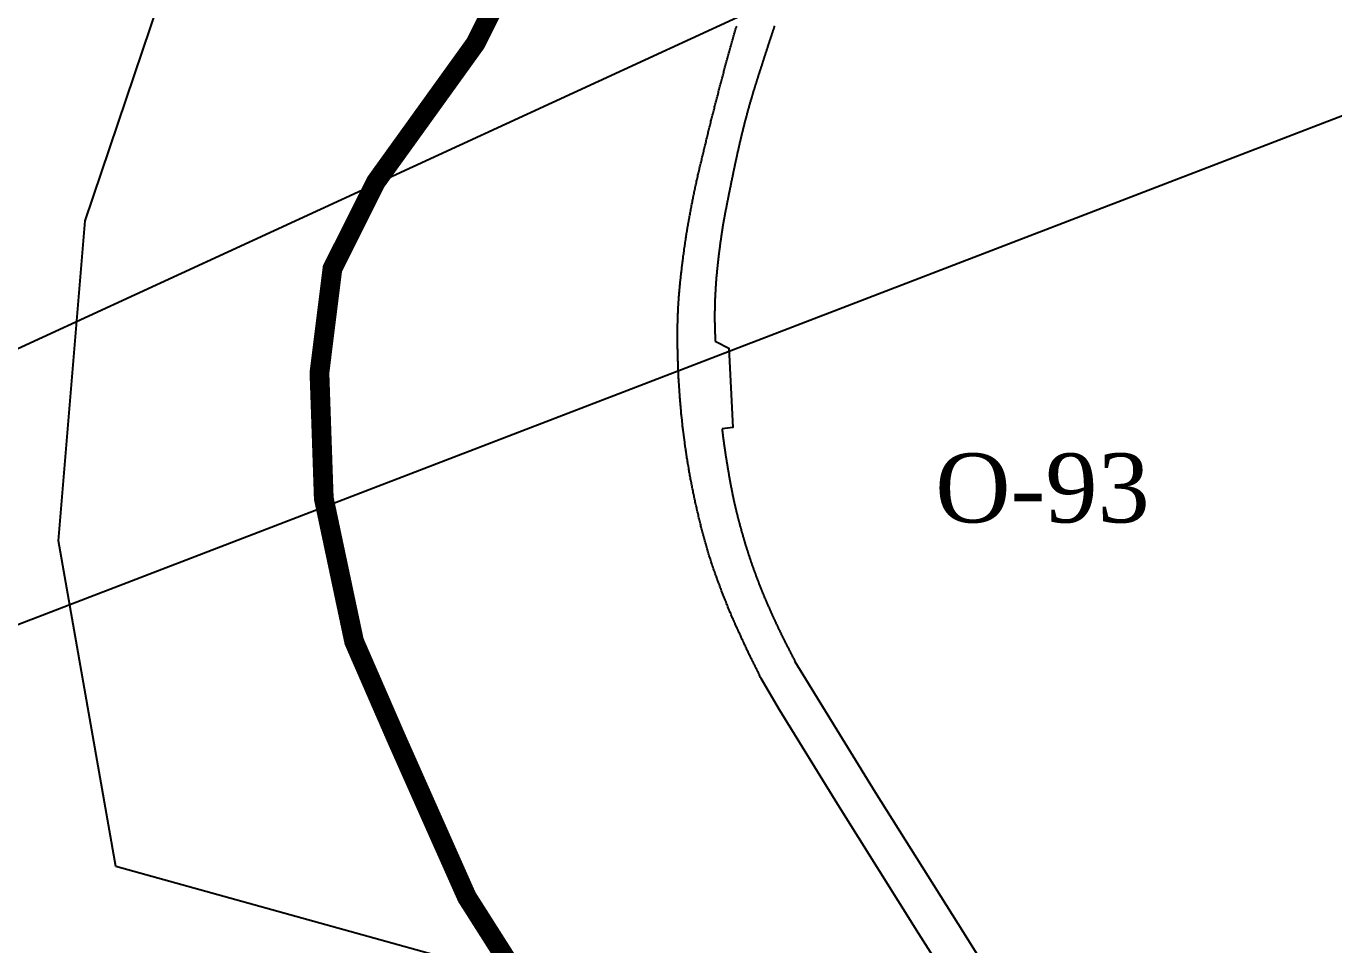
# Model space of a CAD drawing. Header units: millimetres. Extents: x 1745962 to 1749233, y 4525379 to 4529927.
# Drawn here: x 1746578.4 to 1746843.2, y 4526335.1 to 4526521.2 of the extents above; entities that cross this region are included whole.
import ezdxf
from ezdxf.enums import TextEntityAlignment as Align

# ---------------------------------------------------------------- set-up
doc = ezdxf.new("R2010")
doc.units = ezdxf.units.MM
doc.header["$LTSCALE"] = 10
doc.header["$MEASUREMENT"] = 0
for name, color, linetype in [('AROLL_LOTS', 8, 'Continuous'), ('ZONING_STANDARDS', 140, 'Continuous'), ('ZONING_ZONES', 140, 'Continuous')]:
    doc.layers.add(name, color=color, linetype=linetype)
doc.styles.add('DUTCH', font='dutcheb.ttf')

msp = doc.modelspace()

# ---------------------------------------------------------------- linework, layer by layer
at = {"layer": 'AROLL_LOTS'}
for points in [[(1746590.34, 4526481.76), (1746610.26, 4526540.77)], [(1746711.94, 4526477.71), (1746711.97, 4526477.96), (1746712.01, 4526478.21), (1746712.05, 4526478.45), (1746712.09, 4526478.7), (1746712.13, 4526478.95), (1746712.17, 4526479.2), (1746712.21, 4526479.44), (1746712.25, 4526479.69), (1746712.29, 4526479.93), (1746712.33, 4526480.18), (1746712.37, 4526480.42), (1746712.42, 4526480.67), (1746712.46, 4526480.92), (1746712.5, 4526481.17), (1746712.55, 4526481.42), (1746712.59, 4526481.65), (1746712.63, 4526481.9), (1746712.68, 4526482.15), (1746712.72, 4526482.4), (1746712.77, 4526482.64), (1746712.81, 4526482.88), (1746712.86, 4526483.13), (1746712.9, 4526483.38), (1746712.95, 4526483.63), (1746712.99, 4526483.87), (1746713.04, 4526484.12), (1746713.09, 4526484.36), (1746713.14, 4526484.6), (1746713.18, 4526484.85), (1746713.23, 4526485.1), (1746713.28, 4526485.34), (1746713.33, 4526485.59), (1746713.37, 4526485.84), (1746713.42, 4526486.08), (1746713.47, 4526486.32), (1746713.52, 4526486.57), (1746713.57, 4526486.81), (1746713.62, 4526487.06), (1746713.67, 4526487.31), (1746713.72, 4526487.55), (1746713.77, 4526487.8), (1746713.82, 4526488.04), (1746713.87, 4526488.28), (1746713.92, 4526488.53), (1746713.97, 4526488.77), (1746714.03, 4526489.02), (1746714.08, 4526489.26), (1746714.14, 4526489.51), (1746714.18, 4526489.76), (1746714.24, 4526490), (1746714.29, 4526490.25), (1746714.34, 4526490.48), (1746714.4, 4526490.73), (1746714.45, 4526490.97), (1746714.52, 4526491.21), (1746714.57, 4526491.46), (1746714.63, 4526491.7), (1746714.68, 4526491.95), (1746714.74, 4526492.19), (1746714.8, 4526492.43), (1746714.86, 4526492.68), (1746714.91, 4526492.92), (1746714.98, 4526493.16), (1746715.03, 4526493.41), (1746715.09, 4526493.65), (1746715.15, 4526493.89), (1746715.21, 4526494.13), (1746715.26, 4526494.37), (1746715.32, 4526494.62), (1746715.38, 4526494.86), (1746715.44, 4526495.1), (1746715.5, 4526495.35), (1746715.55, 4526495.59), (1746715.62, 4526495.83), (1746715.67, 4526496.08), (1746715.74, 4526496.32), (1746715.79, 4526496.56), (1746715.85, 4526496.81), (1746715.91, 4526497.05), (1746715.97, 4526497.3), (1746716.03, 4526497.54), (1746716.09, 4526497.78), (1746716.14, 4526498.03), (1746716.21, 4526498.27), (1746716.26, 4526498.51), (1746716.33, 4526498.75), (1746716.38, 4526498.99), (1746716.44, 4526499.23), (1746716.5, 4526499.48), (1746716.56, 4526499.72), (1746716.62, 4526499.96), (1746716.68, 4526500.2), (1746716.74, 4526500.45), (1746716.8, 4526500.69), (1746716.86, 4526500.94), (1746716.92, 4526501.18), (1746716.98, 4526501.42), (1746717.04, 4526501.66), (1746717.1, 4526501.91), (1746717.16, 4526502.15), (1746717.23, 4526502.39), (1746717.28, 4526502.64), (1746717.35, 4526502.88), (1746717.41, 4526503.12), (1746717.47, 4526503.36), (1746717.53, 4526503.61), (1746717.59, 4526503.85), (1746717.65, 4526504.09), (1746717.71, 4526504.33), (1746717.78, 4526504.58), (1746717.84, 4526504.82), (1746717.9, 4526505.06), (1746717.96, 4526505.29), (1746718.02, 4526505.54), (1746718.09, 4526505.78), (1746718.14, 4526506.02), (1746718.21, 4526506.26), (1746718.27, 4526506.51), (1746718.34, 4526506.75), (1746718.4, 4526506.99), (1746718.46, 4526507.23), (1746718.52, 4526507.48), (1746718.59, 4526507.72), (1746718.65, 4526507.96), (1746718.72, 4526508.2), (1746718.78, 4526508.44), (1746718.85, 4526508.68), (1746718.9, 4526508.93), (1746718.96, 4526509.17), (1746719.03, 4526509.41), (1746719.09, 4526509.65), (1746719.16, 4526509.9), (1746719.22, 4526510.14), (1746719.29, 4526510.38), (1746719.35, 4526510.62), (1746719.42, 4526510.86), (1746719.48, 4526511.1), (1746719.54, 4526511.35), (1746719.6, 4526511.59), (1746719.67, 4526511.83), (1746719.73, 4526512.07), (1746719.79, 4526512.32), (1746719.86, 4526512.56), (1746719.92, 4526512.8), (1746719.99, 4526513.04), (1746720.05, 4526513.28), (1746720.11, 4526513.53), (1746720.17, 4526513.77), (1746720.24, 4526514.01), (1746720.3, 4526514.25), (1746720.37, 4526514.49), (1746720.43, 4526514.73), (1746720.49, 4526514.97), (1746720.57, 4526515.21), (1746720.63, 4526515.45), (1746720.7, 4526515.69), (1746720.76, 4526515.93), (1746720.83, 4526516.17), (1746720.89, 4526516.42), (1746720.96, 4526516.65), (1746721.03, 4526516.9), (1746721.09, 4526517.14), (1746721.17, 4526517.38), (1746721.23, 4526517.62), (1746721.3, 4526517.86), (1746721.37, 4526518.1), (1746721.44, 4526518.34), (1746721.51, 4526518.58), (1746721.58, 4526518.82), (1746721.65, 4526519.06), (1746721.72, 4526519.3), (1746721.8, 4526519.54), (1746721.87, 4526519.78), (1746721.94, 4526520.02), (1746722.01, 4526520.26), (1746722.08, 4526520.5), (1746722.16, 4526520.73), (1746722.23, 4526520.97), (1746722.31, 4526521.21)], [(1746729.96, 4526521.25), (1746729.92, 4526521.13), (1746729.89, 4526521.01), (1746729.85, 4526520.89), (1746729.8, 4526520.78), (1746729.77, 4526520.65), (1746729.73, 4526520.54), (1746729.69, 4526520.42), (1746729.65, 4526520.3), (1746729.61, 4526520.18), (1746729.57, 4526520.07), (1746729.53, 4526519.94), (1746729.49, 4526519.83), (1746729.45, 4526519.72), (1746729.41, 4526519.59), (1746729.38, 4526519.48), (1746729.33, 4526519.36), (1746729.3, 4526519.24), (1746729.26, 4526519.12), (1746729.22, 4526519), (1746729.17, 4526518.88), (1746729.14, 4526518.77), (1746729.1, 4526518.64), (1746729.06, 4526518.53), (1746729.02, 4526518.4), (1746728.98, 4526518.29), (1746728.94, 4526518.17), (1746728.91, 4526518.05), (1746728.87, 4526517.93), (1746728.83, 4526517.81), (1746728.78, 4526517.69), (1746728.75, 4526517.58), (1746728.71, 4526517.45), (1746728.67, 4526517.34), (1746728.64, 4526517.22), (1746728.6, 4526517.1), (1746728.55, 4526516.98), (1746728.52, 4526516.86), (1746728.48, 4526516.74), (1746728.44, 4526516.63), (1746728.4, 4526516.5), (1746728.37, 4526516.39), (1746728.33, 4526516.26), (1746728.28, 4526516.15), (1746728.25, 4526516.03), (1746728.21, 4526515.91), (1746728.17, 4526515.79), (1746728.14, 4526515.67), (1746728.1, 4526515.55), (1746728.05, 4526515.44), (1746728.01, 4526515.31), (1746727.98, 4526515.2), (1746727.94, 4526515.08), (1746727.9, 4526514.96), (1746727.87, 4526514.84), (1746727.83, 4526514.72), (1746727.78, 4526514.6), (1746727.75, 4526514.49), (1746727.71, 4526514.36), (1746727.67, 4526514.25), (1746727.63, 4526514.12), (1746727.6, 4526514.01), (1746727.55, 4526513.89), (1746727.51, 4526513.77), (1746727.48, 4526513.65), (1746727.44, 4526513.53), (1746727.4, 4526513.41), (1746727.37, 4526513.3), (1746727.33, 4526513.17), (1746727.28, 4526513.06), (1746727.24, 4526512.94), (1746727.21, 4526512.82), (1746727.17, 4526512.7), (1746727.13, 4526512.58), (1746727.1, 4526512.46), (1746727.06, 4526512.34), (1746727.01, 4526512.22), (1746726.98, 4526512.11), (1746726.94, 4526511.98), (1746726.9, 4526511.87), (1746726.86, 4526511.74), (1746726.83, 4526511.63), (1746726.79, 4526511.51), (1746726.75, 4526511.39), (1746726.71, 4526511.27), (1746726.67, 4526511.16), (1746726.63, 4526511.03), (1746726.6, 4526510.92), (1746726.56, 4526510.79), (1746726.52, 4526510.68), (1746726.48, 4526510.55), (1746726.45, 4526510.44), (1746726.41, 4526510.32), (1746726.37, 4526510.2), (1746726.33, 4526510.08), (1746726.29, 4526509.96), (1746726.25, 4526509.84), (1746726.22, 4526509.73), (1746726.18, 4526509.6), (1746726.14, 4526509.49), (1746726.1, 4526509.36), (1746726.07, 4526509.25), (1746726.03, 4526509.12), (1746725.99, 4526509.01), (1746725.95, 4526508.89), (1746725.92, 4526508.77), (1746725.88, 4526508.65), (1746725.84, 4526508.53), (1746725.81, 4526508.41), (1746725.77, 4526508.29), (1746725.74, 4526508.17), (1746725.71, 4526508.05), (1746725.67, 4526507.93), (1746725.63, 4526507.81), (1746725.59, 4526507.69), (1746725.56, 4526507.57), (1746725.52, 4526507.45), (1746725.48, 4526507.34), (1746725.45, 4526507.21), (1746725.42, 4526507.09), (1746725.38, 4526506.97), (1746725.34, 4526506.85), (1746725.31, 4526506.73), (1746725.27, 4526506.62), (1746725.23, 4526506.49), (1746725.21, 4526506.37), (1746725.17, 4526506.25), (1746725.13, 4526506.14), (1746725.09, 4526506.01), (1746725.07, 4526505.89), (1746725.03, 4526505.77), (1746724.99, 4526505.66), (1746724.95, 4526505.53), (1746724.93, 4526505.41), (1746724.89, 4526505.29), (1746724.85, 4526505.17), (1746724.83, 4526505.05), (1746724.79, 4526504.93), (1746724.75, 4526504.81), (1746724.73, 4526504.69), (1746724.69, 4526504.57), (1746724.66, 4526504.45), (1746724.62, 4526504.33), (1746724.59, 4526504.21), (1746724.56, 4526504.08), (1746724.52, 4526503.97), (1746724.49, 4526503.84), (1746724.46, 4526503.73), (1746724.43, 4526503.6), (1746724.39, 4526503.49), (1746724.36, 4526503.36), (1746724.33, 4526503.24), (1746724.3, 4526503.12), (1746724.26, 4526503), (1746724.23, 4526502.88), (1746724.2, 4526502.76), (1746724.17, 4526502.63), (1746724.13, 4526502.52), (1746724.11, 4526502.39), (1746724.07, 4526502.28), (1746724.04, 4526502.15), (1746724.01, 4526502.04), (1746723.98, 4526501.91), (1746723.95, 4526501.79), (1746723.91, 4526501.67), (1746723.89, 4526501.55), (1746723.85, 4526501.42), (1746723.82, 4526501.31), (1746723.79, 4526501.18), (1746723.76, 4526501.07), (1746723.73, 4526500.94), (1746723.7, 4526500.82), (1746723.67, 4526500.71), (1746723.64, 4526500.58), (1746723.61, 4526500.46), (1746723.57, 4526500.34), (1746723.55, 4526500.22), (1746723.52, 4526500.09), (1746723.49, 4526499.98), (1746723.45, 4526499.85), (1746723.43, 4526499.73), (1746723.4, 4526499.61), (1746723.37, 4526499.49), (1746723.33, 4526499.36), (1746723.31, 4526499.25), (1746723.28, 4526499.12), (1746723.25, 4526499), (1746723.22, 4526498.88), (1746723.19, 4526498.76), (1746723.16, 4526498.63), (1746723.13, 4526498.52), (1746723.1, 4526498.39), (1746723.08, 4526498.27), (1746723.05, 4526498.15), (1746723.02, 4526498.03), (1746722.99, 4526497.89)], [(1746722.99, 4526497.89), (1746722.96, 4526497.77), (1746722.94, 4526497.65), (1746722.9, 4526497.53), (1746722.87, 4526497.41), (1746722.84, 4526497.29), (1746722.82, 4526497.17), (1746722.79, 4526497.04), (1746722.76, 4526496.92), (1746722.73, 4526496.8), (1746722.71, 4526496.68), (1746722.68, 4526496.55), (1746722.65, 4526496.43), (1746722.62, 4526496.31), (1746722.6, 4526496.19), (1746722.57, 4526496.07), (1746722.54, 4526495.94), (1746722.52, 4526495.83), (1746722.49, 4526495.7), (1746722.46, 4526495.58), (1746722.43, 4526495.46), (1746722.41, 4526495.34), (1746722.38, 4526495.21), (1746722.35, 4526495.09), (1746722.33, 4526494.96), (1746722.31, 4526494.85), (1746722.28, 4526494.73), (1746722.25, 4526494.6), (1746722.23, 4526494.48), (1746722.2, 4526494.36), (1746722.17, 4526494.24), (1746722.14, 4526494.11), (1746722.12, 4526493.99), (1746722.09, 4526493.87), (1746722.07, 4526493.75), (1746722.04, 4526493.62), (1746722.02, 4526493.5), (1746721.99, 4526493.38), (1746721.96, 4526493.26), (1746721.93, 4526493.14), (1746721.91, 4526493.01), (1746721.88, 4526492.89), (1746721.86, 4526492.76), (1746721.83, 4526492.65), (1746721.8, 4526492.52), (1746721.78, 4526492.4), (1746721.75, 4526492.28), (1746721.72, 4526492.16), (1746721.71, 4526492.04), (1746721.68, 4526491.91), (1746721.65, 4526491.79), (1746721.62, 4526491.67), (1746721.6, 4526491.55), (1746721.57, 4526491.42), (1746721.55, 4526491.3), (1746721.53, 4526491.18), (1746721.5, 4526491.06), (1746721.47, 4526490.94), (1746721.44, 4526490.81), (1746721.43, 4526490.69), (1746721.4, 4526490.56), (1746721.37, 4526490.45), (1746721.34, 4526490.32), (1746721.32, 4526490.2), (1746721.3, 4526490.08), (1746721.27, 4526489.95), (1746721.24, 4526489.84), (1746721.21, 4526489.71), (1746721.2, 4526489.59), (1746721.17, 4526489.46), (1746721.14, 4526489.34), (1746721.11, 4526489.22), (1746721.1, 4526489.1), (1746721.07, 4526488.98), (1746721.04, 4526488.85), (1746721.02, 4526488.73), (1746721, 4526488.6), (1746720.97, 4526488.49), (1746720.94, 4526488.36), (1746720.92, 4526488.24), (1746720.9, 4526488.12), (1746720.87, 4526487.99), (1746720.84, 4526487.88), (1746720.82, 4526487.75), (1746720.8, 4526487.63), (1746720.77, 4526487.5), (1746720.74, 4526487.38), (1746720.73, 4526487.26), (1746720.7, 4526487.14), (1746720.67, 4526487.02), (1746720.65, 4526486.89), (1746720.63, 4526486.77), (1746720.6, 4526486.64), (1746720.57, 4526486.53), (1746720.56, 4526486.41), (1746720.53, 4526486.28), (1746720.5, 4526486.16), (1746720.48, 4526486.03), (1746720.45, 4526485.91), (1746720.43, 4526485.79), (1746720.4, 4526485.67), (1746720.38, 4526485.54), (1746720.35, 4526485.42), (1746720.33, 4526485.3), (1746720.31, 4526485.17), (1746720.28, 4526485.06), (1746720.25, 4526484.93), (1746720.24, 4526484.81), (1746720.21, 4526484.68), (1746720.18, 4526484.56), (1746720.17, 4526484.44), (1746720.14, 4526484.32), (1746720.11, 4526484.2), (1746720.09, 4526484.07), (1746720.07, 4526483.95), (1746720.04, 4526483.82), (1746720.02, 4526483.7), (1746719.99, 4526483.59), (1746719.96, 4526483.46), (1746719.95, 4526483.34), (1746719.92, 4526483.21), (1746719.9, 4526483.09), (1746719.88, 4526482.97), (1746719.86, 4526482.84), (1746719.83, 4526482.72), (1746719.81, 4526482.59), (1746719.79, 4526482.48), (1746719.77, 4526482.35), (1746719.74, 4526482.23), (1746719.72, 4526482.11), (1746719.69, 4526481.98), (1746719.68, 4526481.86), (1746719.65, 4526481.73), (1746719.63, 4526481.61), (1746719.62, 4526481.49), (1746719.59, 4526481.37), (1746719.57, 4526481.25), (1746719.55, 4526481.12), (1746719.53, 4526481), (1746719.51, 4526480.88), (1746719.49, 4526480.75), (1746719.46, 4526480.63), (1746719.45, 4526480.51), (1746719.43, 4526480.38), (1746719.41, 4526480.26), (1746719.38, 4526480.13), (1746719.37, 4526480.01), (1746719.35, 4526479.89), (1746719.33, 4526479.76), (1746719.31, 4526479.64), (1746719.3, 4526479.52), (1746719.27, 4526479.39), (1746719.25, 4526479.27), (1746719.23, 4526479.15), (1746719.22, 4526479.02), (1746719.2, 4526478.9), (1746719.18, 4526478.78), (1746719.16, 4526478.65), (1746719.15, 4526478.53), (1746719.13, 4526478.4), (1746719.11, 4526478.28), (1746719.09, 4526478.16), (1746719.07, 4526478.03), (1746719.06, 4526477.91), (1746719.04, 4526477.79), (1746719.02, 4526477.66), (1746719.01, 4526477.54), (1746718.99, 4526477.42), (1746718.97, 4526477.29), (1746718.95, 4526477.16), (1746718.94, 4526477.04), (1746718.92, 4526476.91), (1746718.9, 4526476.79), (1746718.89, 4526476.67), (1746718.87, 4526476.54), (1746718.86, 4526476.42), (1746718.84, 4526476.3), (1746718.82, 4526476.18), (1746718.81, 4526476.05), (1746718.79, 4526475.93), (1746718.77, 4526475.81), (1746718.76, 4526475.67), (1746718.75, 4526475.55), (1746718.73, 4526475.43), (1746718.71, 4526475.3), (1746718.69, 4526475.18), (1746718.69, 4526475.06), (1746718.67, 4526474.93), (1746718.65, 4526474.81), (1746718.63, 4526474.69), (1746718.63, 4526474.56), (1746718.61, 4526474.43), (1746718.59, 4526474.31), (1746718.58, 4526474.19), (1746718.57, 4526474.06), (1746718.55, 4526473.94), (1746718.53, 4526473.82), (1746718.53, 4526473.7), (1746718.51, 4526473.57), (1746718.49, 4526473.45), (1746718.48, 4526473.32), (1746718.46, 4526473.19), (1746718.46, 4526473.07), (1746718.44, 4526472.95), (1746718.43, 4526472.82), (1746718.41, 4526472.69), (1746718.4, 4526472.57), (1746718.39, 4526472.45), (1746718.37, 4526472.33), (1746718.36, 4526472.2), (1746718.35, 4526472.08), (1746718.34, 4526471.95), (1746718.32, 4526471.83), (1746718.31, 4526471.7), (1746718.3, 4526471.58), (1746718.29, 4526471.45), (1746718.27, 4526471.33), (1746718.26, 4526471.2), (1746718.26, 4526471.08), (1746718.24, 4526470.96), (1746718.23, 4526470.83), (1746718.22, 4526470.71), (1746718.21, 4526470.58), (1746718.2, 4526470.46), (1746718.18, 4526470.34), (1746718.18, 4526470.21), (1746718.17, 4526470.09), (1746718.15, 4526469.96), (1746718.14, 4526469.84), (1746718.14, 4526469.71), (1746718.13, 4526469.59), (1746718.11, 4526469.47), (1746718.1, 4526469.33), (1746718.1, 4526469.21), (1746718.09, 4526469.09), (1746718.08, 4526468.96), (1746718.08, 4526468.84), (1746718.06, 4526468.71), (1746718.05, 4526468.59), (1746718.04, 4526468.46), (1746718.03, 4526468.34), (1746718.03, 4526468.22), (1746718.02, 4526468.09), (1746718.01, 4526467.97), (1746718, 4526467.84), (1746718, 4526467.71), (1746717.99, 4526467.59), (1746717.98, 4526467.47), (1746717.98, 4526467.34), (1746717.97, 4526467.22), (1746717.96, 4526467.1), (1746717.96, 4526466.97), (1746717.95, 4526466.84), (1746717.95, 4526466.71), (1746717.94, 4526466.59), (1746717.93, 4526466.47), (1746717.93, 4526466.34), (1746717.92, 4526466.22), (1746717.91, 4526466.1), (1746717.92, 4526465.97), (1746717.91, 4526465.85), (1746717.9, 4526465.72), (1746717.9, 4526465.6), (1746717.9, 4526465.47), (1746717.89, 4526465.34), (1746717.88, 4526465.22), (1746717.87, 4526465.09), (1746717.88, 4526464.97), (1746717.87, 4526464.84), (1746717.86, 4526464.72), (1746717.87, 4526464.59), (1746717.86, 4526464.47), (1746717.86, 4526464.34), (1746717.85, 4526464.22), (1746717.86, 4526464.09), (1746717.85, 4526463.97), (1746717.85, 4526463.84), (1746717.85, 4526463.72), (1746717.85, 4526463.59), (1746717.84, 4526463.47), (1746717.84, 4526463.34), (1746717.84, 4526463.22), (1746717.84, 4526463.09), (1746717.83, 4526462.97), (1746717.84, 4526462.84), (1746717.84, 4526462.72), (1746717.83, 4526462.59), (1746717.83, 4526462.47), (1746717.84, 4526462.34), (1746717.83, 4526462.22), (1746717.84, 4526462.1), (1746717.84, 4526461.97), (1746717.84, 4526461.85), (1746717.83, 4526461.72), (1746717.84, 4526461.6), (1746717.84, 4526461.47), (1746717.84, 4526461.34), (1746717.84, 4526461.22), (1746717.85, 4526461.09), (1746717.85, 4526460.96), (1746717.85, 4526460.85), (1746717.85, 4526460.72), (1746717.85, 4526460.6), (1746717.85, 4526460.47), (1746717.86, 4526460.34), (1746717.86, 4526460.22), (1746717.86, 4526460.09), (1746717.87, 4526459.97), (1746717.87, 4526459.85), (1746717.87, 4526459.72), (1746717.88, 4526459.59), (1746717.89, 4526459.47), (1746717.89, 4526459.35), (1746717.89, 4526459.22), (1746717.9, 4526459.1), (1746717.9, 4526458.97), (1746717.9, 4526458.84), (1746717.92, 4526458.72), (1746717.92, 4526458.6), (1746717.92, 4526458.47), (1746717.93, 4526458.34), (1746717.93, 4526458.23), (1746717.94, 4526458.1), (1746717.95, 4526457.97), (1746717.95, 4526457.84), (1746717.95, 4526457.73), (1746717.97, 4526457.6), (1746717.97, 4526457.39)], [(1746585.03, 4526417.71), (1746590.34, 4526481.76)], [(1746712.52, 4526432.02), (1746712.48, 4526432.27), (1746712.44, 4526432.51), (1746712.4, 4526432.76), (1746712.35, 4526433.01), (1746712.31, 4526433.26), (1746712.27, 4526433.5), (1746712.23, 4526433.74), (1746712.2, 4526434), (1746712.16, 4526434.24), (1746712.12, 4526434.49), (1746712.08, 4526434.73), (1746712.04, 4526434.99), (1746712.01, 4526435.23), (1746711.98, 4526435.48), (1746711.94, 4526435.72), (1746711.9, 4526435.97), (1746711.87, 4526436.22), (1746711.83, 4526436.47), (1746711.8, 4526436.72), (1746711.77, 4526436.96), (1746711.73, 4526437.21), (1746711.7, 4526437.46), (1746711.67, 4526437.71), (1746711.64, 4526437.95), (1746711.6, 4526438.2), (1746711.57, 4526438.45), (1746711.54, 4526438.7), (1746711.5, 4526438.94), (1746711.48, 4526439.19), (1746711.45, 4526439.44), (1746711.42, 4526439.69), (1746711.39, 4526439.94), (1746711.36, 4526440.18), (1746711.33, 4526440.43), (1746711.3, 4526440.68), (1746711.27, 4526440.93), (1746711.25, 4526441.18), (1746711.23, 4526441.43), (1746711.2, 4526441.68), (1746711.17, 4526441.93), (1746711.15, 4526442.18), (1746711.12, 4526442.43), (1746711.09, 4526442.67), (1746711.07, 4526442.92), (1746711.05, 4526443.17), (1746711.03, 4526443.42), (1746711, 4526443.67), (1746710.97, 4526443.92), (1746710.96, 4526444.17), (1746710.93, 4526444.42), (1746710.91, 4526444.67), (1746710.9, 4526444.91), (1746710.87, 4526445.16), (1746710.85, 4526445.41), (1746710.84, 4526445.66), (1746710.81, 4526445.91), (1746710.79, 4526446.16), (1746710.77, 4526446.41), (1746710.76, 4526446.66), (1746710.74, 4526446.91), (1746710.72, 4526447.16), (1746710.71, 4526447.4), (1746710.69, 4526447.66), (1746710.67, 4526447.9), (1746710.66, 4526448.16), (1746710.64, 4526448.41), (1746710.62, 4526448.65), (1746710.61, 4526448.91), (1746710.6, 4526449.15), (1746710.58, 4526449.4), (1746710.57, 4526449.65), (1746710.55, 4526449.9), (1746710.54, 4526450.15), (1746710.53, 4526450.4), (1746710.49, 4526450.65), (1746710.5, 4526450.9), (1746710.5, 4526451.02), (1746710.5, 4526451.15), (1746710.48, 4526451.4), (1746710.48, 4526451.65), (1746710.46, 4526451.9), (1746710.45, 4526452.15), (1746710.45, 4526452.4), (1746710.43, 4526452.65), (1746710.42, 4526452.9), (1746710.42, 4526453.15), (1746710.41, 4526453.4), (1746710.4, 4526453.65), (1746710.39, 4526453.9), (1746710.38, 4526454.15), (1746710.37, 4526454.39), (1746710.37, 4526454.65), (1746710.36, 4526454.9), (1746710.36, 4526455.15), (1746710.35, 4526455.4), (1746710.35, 4526455.65), (1746710.34, 4526455.9), (1746710.33, 4526456.15), (1746710.34, 4526456.4), (1746710.33, 4526456.65), (1746710.33, 4526456.9), (1746710.32, 4526457.15), (1746710.32, 4526457.4), (1746710.32, 4526457.65), (1746710.32, 4526457.9), (1746710.32, 4526458.15), (1746710.32, 4526458.4), (1746710.32, 4526458.65), (1746710.32, 4526458.89), (1746710.32, 4526459.14), (1746710.33, 4526459.39), (1746710.32, 4526459.65), (1746710.32, 4526459.9), (1746710.33, 4526460.15), (1746710.33, 4526460.4), (1746710.34, 4526460.65), (1746710.34, 4526460.9), (1746710.36, 4526461.14), (1746710.36, 4526461.39), (1746710.37, 4526461.65), (1746710.37, 4526461.9), (1746710.39, 4526462.15), (1746710.39, 4526462.4), (1746710.4, 4526462.65), (1746710.41, 4526462.9), (1746710.42, 4526463.14), (1746710.44, 4526463.4), (1746710.45, 4526463.65), (1746710.46, 4526463.9), (1746710.47, 4526464.14), (1746710.48, 4526464.39), (1746710.5, 4526464.65), (1746710.52, 4526464.9), (1746710.53, 4526465.14), (1746710.55, 4526465.4), (1746710.56, 4526465.65), (1746710.58, 4526465.89), (1746710.6, 4526466.15), (1746710.61, 4526466.39), (1746710.64, 4526466.64), (1746710.65, 4526466.89), (1746710.68, 4526467.14), (1746710.69, 4526467.38), (1746710.72, 4526467.64), (1746710.74, 4526467.88), (1746710.77, 4526468.14), (1746710.78, 4526468.38), (1746710.81, 4526468.64), (1746710.83, 4526468.88), (1746710.86, 4526469.13), (1746710.88, 4526469.38), (1746710.91, 4526469.63), (1746710.93, 4526469.88), (1746710.97, 4526470.13), (1746710.99, 4526470.37), (1746711.02, 4526470.62), (1746711.04, 4526470.87), (1746711.08, 4526471.12), (1746711.1, 4526471.36), (1746711.13, 4526471.62), (1746711.16, 4526471.87), (1746711.19, 4526472.11), (1746711.22, 4526472.36), (1746711.24, 4526472.61), (1746711.28, 4526472.86), (1746711.31, 4526473.11), (1746711.34, 4526473.35), (1746711.37, 4526473.6), (1746711.4, 4526473.85), (1746711.43, 4526474.1), (1746711.47, 4526474.35), (1746711.49, 4526474.59), (1746711.53, 4526474.84), (1746711.57, 4526475.09), (1746711.6, 4526475.33), (1746711.64, 4526475.58), (1746711.67, 4526475.83), (1746711.69, 4526476.08), (1746711.73, 4526476.33), (1746711.77, 4526476.58), (1746711.81, 4526476.82), (1746711.84, 4526477.07), (1746711.88, 4526477.32), (1746711.94, 4526477.71)], [(1746717.97, 4526457.39), (1746720.72, 4526455.98), (1746721.5, 4526439.9), (1746719.33, 4526439.61)], [(1746719.33, 4526439.61), (1746719.35, 4526439.48), (1746719.36, 4526439.36), (1746719.37, 4526439.23), (1746719.39, 4526439.11), (1746719.4, 4526438.98), (1746719.42, 4526438.86), (1746719.43, 4526438.74), (1746719.45, 4526438.61), (1746719.47, 4526438.49), (1746719.48, 4526438.37), (1746719.5, 4526438.24), (1746719.51, 4526438.12), (1746719.52, 4526437.99), (1746719.55, 4526437.87), (1746719.56, 4526437.75), (1746719.57, 4526437.62), (1746719.59, 4526437.5), (1746719.61, 4526437.38), (1746719.63, 4526437.25), (1746719.64, 4526437.13), (1746719.66, 4526437.01), (1746719.68, 4526436.88), (1746719.69, 4526436.76), (1746719.71, 4526436.64), (1746719.73, 4526436.51), (1746719.75, 4526436.39), (1746719.76, 4526436.27), (1746719.78, 4526436.13), (1746719.8, 4526436.01), (1746719.81, 4526435.89), (1746719.84, 4526435.77), (1746719.85, 4526435.64), (1746719.87, 4526435.52), (1746719.89, 4526435.4), (1746719.9, 4526435.27), (1746719.93, 4526435.15), (1746719.94, 4526435.03), (1746719.97, 4526434.9), (1746719.98, 4526434.77), (1746719.99, 4526434.65), (1746720.02, 4526434.53), (1746720.03, 4526434.41), (1746720.06, 4526434.28), (1746720.07, 4526434.16), (1746720.1, 4526434.04), (1746720.11, 4526433.92), (1746720.13, 4526433.79), (1746720.15, 4526433.66), (1746720.17, 4526433.54), (1746720.19, 4526433.42), (1746720.21, 4526433.3), (1746720.24, 4526433.18), (1746720.25, 4526433.05), (1746720.27, 4526432.92), (1746720.29, 4526432.8), (1746720.31, 4526432.68), (1746720.33, 4526432.56), (1746720.35, 4526432.43), (1746720.36, 4526432.31), (1746720.39, 4526432.19), (1746720.41, 4526432.06), (1746720.43, 4526431.94), (1746720.45, 4526431.81), (1746720.47, 4526431.69), (1746720.49, 4526431.57), (1746720.52, 4526431.45), (1746720.53, 4526431.33), (1746720.56, 4526431.2), (1746720.58, 4526431.07), (1746720.59, 4526430.95), (1746720.62, 4526430.83), (1746720.64, 4526430.7), (1746720.66, 4526430.58), (1746720.68, 4526430.46), (1746720.71, 4526430.34), (1746720.72, 4526430.22), (1746720.74, 4526430.09), (1746720.77, 4526429.96), (1746720.78, 4526429.84), (1746720.81, 4526429.72), (1746720.83, 4526429.6), (1746720.86, 4526429.48), (1746720.87, 4526429.36), (1746720.9, 4526429.23), (1746720.92, 4526429.11), (1746720.94, 4526428.98), (1746720.96, 4526428.86), (1746720.98, 4526428.73), (1746721.01, 4526428.61), (1746721.03, 4526428.49), (1746721.06, 4526428.37), (1746721.08, 4526428.24), (1746721.1, 4526428.12), (1746721.12, 4526428), (1746721.15, 4526427.88), (1746721.17, 4526427.75), (1746721.2, 4526427.63), (1746721.22, 4526427.51), (1746721.24, 4526427.39), (1746721.27, 4526427.26), (1746721.29, 4526427.14), (1746721.32, 4526427.02), (1746721.34, 4526426.89), (1746721.36, 4526426.78), (1746721.38, 4526426.65), (1746721.41, 4526426.53), (1746721.43, 4526426.41), (1746721.46, 4526426.28), (1746721.48, 4526426.16), (1746721.52, 4526426.03), (1746721.54, 4526425.91), (1746721.57, 4526425.79), (1746721.59, 4526425.67), (1746721.61, 4526425.54), (1746721.64, 4526425.43), (1746721.67, 4526425.31), (1746721.69, 4526425.18), (1746721.73, 4526425.06), (1746721.75, 4526424.94), (1746721.78, 4526424.81), (1746721.8, 4526424.69), (1746721.82, 4526424.57), (1746721.85, 4526424.45), (1746721.89, 4526424.33), (1746721.91, 4526424.21), (1746721.94, 4526424.08), (1746721.97, 4526423.96), (1746722, 4526423.84), (1746722.02, 4526423.72), (1746722.06, 4526423.59), (1746722.08, 4526423.47), (1746722.11, 4526423.36), (1746722.14, 4526423.23), (1746722.17, 4526423.11), (1746722.19, 4526422.99), (1746722.23, 4526422.87), (1746722.25, 4526422.75), (1746722.29, 4526422.62), (1746722.31, 4526422.5), (1746722.35, 4526422.38), (1746722.38, 4526422.26), (1746722.41, 4526422.13), (1746722.44, 4526422.02), (1746722.47, 4526421.9), (1746722.5, 4526421.77), (1746722.53, 4526421.66), (1746722.56, 4526421.53), (1746722.59, 4526421.41), (1746722.62, 4526421.29), (1746722.65, 4526421.17), (1746722.68, 4526421.05), (1746722.72, 4526420.93), (1746722.75, 4526420.78)], [(1746727.24, 4526389.04), (1746727.14, 4526389.26), (1746727.02, 4526389.49), (1746726.91, 4526389.71), (1746726.8, 4526389.93), (1746726.69, 4526390.16), (1746726.57, 4526390.39), (1746726.47, 4526390.61), (1746726.36, 4526390.84), (1746726.25, 4526391.06), (1746726.14, 4526391.28), (1746726.02, 4526391.51), (1746725.91, 4526391.73), (1746725.8, 4526391.95), (1746725.7, 4526392.18), (1746725.59, 4526392.41), (1746725.47, 4526392.63), (1746725.36, 4526392.85), (1746725.25, 4526393.08), (1746725.14, 4526393.3), (1746725.04, 4526393.53), (1746724.93, 4526393.75), (1746724.82, 4526393.97), (1746724.71, 4526394.2), (1746724.6, 4526394.43), (1746724.49, 4526394.65), (1746724.39, 4526394.88), (1746724.28, 4526395.1), (1746724.17, 4526395.34), (1746724.06, 4526395.56), (1746723.96, 4526395.79), (1746723.86, 4526396.01), (1746723.75, 4526396.24), (1746723.64, 4526396.46), (1746723.54, 4526396.7), (1746723.44, 4526396.92), (1746723.33, 4526397.15), (1746723.22, 4526397.37), (1746723.12, 4526397.6), (1746723.02, 4526397.83), (1746722.91, 4526398.05), (1746722.81, 4526398.28), (1746722.71, 4526398.51), (1746722.6, 4526398.74), (1746722.5, 4526398.96), (1746722.4, 4526399.2), (1746722.29, 4526399.42), (1746722.19, 4526399.65), (1746722.09, 4526399.88), (1746721.99, 4526400.11), (1746721.88, 4526400.33), (1746721.78, 4526400.56), (1746721.69, 4526400.79), (1746721.58, 4526401.02), (1746721.48, 4526401.25), (1746721.39, 4526401.48), (1746721.28, 4526401.71), (1746721.19, 4526401.94), (1746721.09, 4526402.17), (1746720.99, 4526402.4), (1746720.9, 4526402.63), (1746720.8, 4526402.85), (1746720.71, 4526403.09), (1746720.61, 4526403.32), (1746720.51, 4526403.55), (1746720.42, 4526403.79), (1746720.32, 4526404.02), (1746720.23, 4526404.25), (1746720.14, 4526404.48), (1746720.05, 4526404.71), (1746719.95, 4526404.95), (1746719.87, 4526405.18), (1746719.77, 4526405.41), (1746719.68, 4526405.64), (1746719.59, 4526405.88), (1746719.5, 4526406.11), (1746719.41, 4526406.34), (1746719.32, 4526406.58), (1746719.23, 4526406.81), (1746719.14, 4526407.05), (1746719.05, 4526407.28), (1746718.97, 4526407.51), (1746718.87, 4526407.75), (1746718.79, 4526407.98), (1746718.71, 4526408.22), (1746718.61, 4526408.45), (1746718.53, 4526408.68), (1746718.44, 4526408.92), (1746718.36, 4526409.15), (1746718.27, 4526409.39), (1746718.19, 4526409.62), (1746718.11, 4526409.86), (1746718.02, 4526410.09), (1746717.94, 4526410.33), (1746717.85, 4526410.57), (1746717.77, 4526410.8), (1746717.69, 4526411.04), (1746717.61, 4526411.27), (1746717.53, 4526411.51), (1746717.45, 4526411.75), (1746717.37, 4526411.98), (1746717.29, 4526412.23), (1746717.21, 4526412.46), (1746717.13, 4526412.69), (1746717.06, 4526412.94), (1746716.98, 4526413.17), (1746716.91, 4526413.41), (1746716.83, 4526413.65), (1746716.76, 4526413.89), (1746716.68, 4526414.12), (1746716.61, 4526414.37), (1746716.53, 4526414.61), (1746716.46, 4526414.84), (1746716.39, 4526415.08), (1746716.32, 4526415.33), (1746716.25, 4526415.57), (1746716.18, 4526415.81), (1746716.11, 4526416.04), (1746716.04, 4526416.28), (1746715.97, 4526416.52), (1746715.9, 4526416.76), (1746715.83, 4526417), (1746715.77, 4526417.24), (1746715.7, 4526417.49), (1746715.64, 4526417.73), (1746715.58, 4526417.97), (1746715.51, 4526418.22), (1746715.45, 4526418.45), (1746715.38, 4526418.69), (1746715.32, 4526418.93), (1746715.26, 4526419.18), (1746715.19, 4526419.42), (1746715.13, 4526419.66), (1746715.07, 4526419.91), (1746715.01, 4526420.15), (1746714.95, 4526420.39), (1746714.9, 4526420.63), (1746714.84, 4526420.87), (1746714.78, 4526421.12), (1746714.71, 4526421.36), (1746714.66, 4526421.61), (1746714.59, 4526421.85), (1746714.54, 4526422.1), (1746714.48, 4526422.33), (1746714.42, 4526422.58), (1746714.36, 4526422.82), (1746714.31, 4526423.07), (1746714.25, 4526423.31), (1746714.2, 4526423.55), (1746714.14, 4526423.8), (1746714.09, 4526424.04), (1746714.03, 4526424.29), (1746713.98, 4526424.53), (1746713.92, 4526424.77), (1746713.87, 4526425.02), (1746713.82, 4526425.26), (1746713.76, 4526425.51), (1746713.71, 4526425.75), (1746713.66, 4526425.99), (1746713.61, 4526426.24), (1746713.56, 4526426.48), (1746713.51, 4526426.73), (1746713.46, 4526426.98), (1746713.41, 4526427.22), (1746713.36, 4526427.47), (1746713.31, 4526427.71), (1746713.27, 4526427.96), (1746713.22, 4526428.2), (1746713.17, 4526428.45), (1746713.12, 4526428.7), (1746713.08, 4526428.94), (1746713.03, 4526429.18), (1746712.98, 4526429.43), (1746712.94, 4526429.67), (1746712.89, 4526429.92), (1746712.84, 4526430.16), (1746712.8, 4526430.42), (1746712.75, 4526430.66), (1746712.71, 4526430.9), (1746712.66, 4526431.15), (1746712.63, 4526431.39), (1746712.59, 4526431.64), (1746712.52, 4526432.02)], [(1746722.75, 4526420.78), (1746722.78, 4526420.67), (1746722.82, 4526420.54), (1746722.85, 4526420.43), (1746722.88, 4526420.3), (1746722.91, 4526420.18), (1746722.94, 4526420.06), (1746722.97, 4526419.94), (1746723.01, 4526419.82), (1746723.05, 4526419.7), (1746723.07, 4526419.58), (1746723.11, 4526419.46), (1746723.14, 4526419.34), (1746723.18, 4526419.22), (1746723.21, 4526419.1), (1746723.24, 4526418.98), (1746723.28, 4526418.86), (1746723.31, 4526418.73), (1746723.34, 4526418.62), (1746723.37, 4526418.49), (1746723.41, 4526418.38), (1746723.45, 4526418.25), (1746723.48, 4526418.14), (1746723.52, 4526418.01), (1746723.55, 4526417.89), (1746723.58, 4526417.77), (1746723.62, 4526417.66), (1746723.65, 4526417.54), (1746723.69, 4526417.41), (1746723.72, 4526417.3), (1746723.76, 4526417.17), (1746723.8, 4526417.06), (1746723.83, 4526416.94), (1746723.87, 4526416.81), (1746723.9, 4526416.7), (1746723.94, 4526416.58), (1746723.98, 4526416.45), (1746724.01, 4526416.34), (1746724.05, 4526416.22), (1746724.08, 4526416.1), (1746724.12, 4526415.98), (1746724.16, 4526415.86), (1746724.19, 4526415.74), (1746724.23, 4526415.62), (1746724.27, 4526415.51), (1746724.3, 4526415.38), (1746724.35, 4526415.26), (1746724.39, 4526415.14), (1746724.42, 4526415.03), (1746724.46, 4526414.9), (1746724.49, 4526414.79), (1746724.53, 4526414.67), (1746724.57, 4526414.55), (1746724.61, 4526414.42), (1746724.65, 4526414.31), (1746724.69, 4526414.19), (1746724.72, 4526414.08), (1746724.76, 4526413.95), (1746724.81, 4526413.83), (1746724.84, 4526413.71), (1746724.88, 4526413.6), (1746724.93, 4526413.48), (1746724.96, 4526413.36), (1746725, 4526413.25), (1746725.03, 4526413.12), (1746725.08, 4526413), (1746725.12, 4526412.89), (1746725.16, 4526412.77), (1746725.2, 4526412.65), (1746725.24, 4526412.53), (1746725.29, 4526412.41), (1746725.32, 4526412.3), (1746725.36, 4526412.17), (1746725.4, 4526412.05), (1746725.44, 4526411.94), (1746725.49, 4526411.82), (1746725.53, 4526411.7), (1746725.56, 4526411.58), (1746725.61, 4526411.47), (1746725.65, 4526411.35), (1746725.69, 4526411.23), (1746725.73, 4526411.11), (1746725.78, 4526410.99), (1746725.82, 4526410.88), (1746725.86, 4526410.76), (1746725.9, 4526410.64), (1746725.95, 4526410.52), (1746725.99, 4526410.4), (1746726.03, 4526410.29), (1746726.08, 4526410.17), (1746726.12, 4526410.06), (1746726.16, 4526409.94), (1746726.2, 4526409.83), (1746726.25, 4526409.71), (1746726.29, 4526409.59), (1746726.33, 4526409.47), (1746726.38, 4526409.35), (1746726.42, 4526409.23), (1746726.46, 4526409.12), (1746726.51, 4526409), (1746726.56, 4526408.89), (1746726.6, 4526408.77), (1746726.64, 4526408.65), (1746726.69, 4526408.53), (1746726.74, 4526408.41), (1746726.78, 4526408.31), (1746726.82, 4526408.19), (1746726.87, 4526408.07), (1746726.92, 4526407.95), (1746726.96, 4526407.83), (1746727, 4526407.72), (1746727.05, 4526407.61), (1746727.1, 4526407.49), (1746727.14, 4526407.37), (1746727.19, 4526407.26), (1746727.24, 4526407.14), (1746727.28, 4526407.02), (1746727.33, 4526406.91), (1746727.37, 4526406.79), (1746727.42, 4526406.67), (1746727.47, 4526406.56), (1746727.52, 4526406.44), (1746727.56, 4526406.33), (1746727.61, 4526406.22), (1746727.66, 4526406.1), (1746727.71, 4526405.98), (1746727.76, 4526405.87), (1746727.8, 4526405.75), (1746727.85, 4526405.64), (1746727.9, 4526405.52), (1746727.95, 4526405.4), (1746728, 4526405.29), (1746728.04, 4526405.17), (1746728.09, 4526405.06), (1746728.14, 4526404.94), (1746728.19, 4526404.83), (1746728.25, 4526404.71), (1746728.29, 4526404.6), (1746728.34, 4526404.48), (1746728.39, 4526404.37), (1746728.44, 4526404.25), (1746728.49, 4526404.14), (1746728.53, 4526404.02), (1746728.59, 4526403.91), (1746728.64, 4526403.79), (1746728.69, 4526403.68), (1746728.74, 4526403.57), (1746728.79, 4526403.45), (1746728.85, 4526403.34), (1746728.89, 4526403.22), (1746728.94, 4526403.11), (1746728.99, 4526402.99), (1746729.04, 4526402.88), (1746729.1, 4526402.77), (1746729.15, 4526402.65), (1746729.19, 4526402.54), (1746729.24, 4526402.43), (1746729.3, 4526402.31), (1746729.35, 4526402.2), (1746729.4, 4526402.08), (1746729.46, 4526401.97), (1746729.51, 4526401.86), (1746729.58, 4526401.69)], [(1746584.97, 4526416.94), (1746585.03, 4526417.71)], [(1746596.56, 4526350.96), (1746584.97, 4526416.94)], [(1746729.58, 4526401.69), (1746729.63, 4526401.58), (1746729.69, 4526401.46), (1746729.74, 4526401.35), (1746729.78, 4526401.24), (1746729.84, 4526401.12), (1746729.89, 4526401.01), (1746729.94, 4526400.9), (1746730, 4526400.78), (1746730.05, 4526400.66), (1746730.11, 4526400.55), (1746730.16, 4526400.44), (1746730.2, 4526400.32), (1746730.26, 4526400.21), (1746730.31, 4526400.1), (1746730.36, 4526399.99), (1746730.42, 4526399.87), (1746730.47, 4526399.76), (1746730.53, 4526399.65), (1746730.58, 4526399.54), (1746730.63, 4526399.41), (1746730.68, 4526399.3), (1746730.73, 4526399.19), (1746730.79, 4526399.08), (1746730.84, 4526398.97), (1746730.9, 4526398.85), (1746730.95, 4526398.74), (1746731.01, 4526398.63), (1746731.06, 4526398.52), (1746731.11, 4526398.41), (1746731.16, 4526398.3), (1746731.22, 4526398.18), (1746731.28, 4526398.06), (1746731.33, 4526397.95), (1746731.39, 4526397.84), (1746731.44, 4526397.73), (1746731.5, 4526397.62), (1746731.56, 4526397.5), (1746731.61, 4526397.39), (1746731.67, 4526397.28), (1746731.73, 4526397.17), (1746731.78, 4526397.06), (1746731.83, 4526396.95), (1746731.92, 4526396.77)], [(1746731.92, 4526396.77), (1746731.98, 4526396.66), (1746732.04, 4526396.55), (1746732.09, 4526396.44), (1746732.14, 4526396.33), (1746732.2, 4526396.21), (1746732.26, 4526396.1), (1746732.31, 4526395.99), (1746732.37, 4526395.88), (1746732.43, 4526395.77), (1746732.49, 4526395.65), (1746732.54, 4526395.54), (1746732.6, 4526395.43), (1746732.66, 4526395.32), (1746732.71, 4526395.21), (1746732.77, 4526395.11), (1746732.83, 4526394.99), (1746732.89, 4526394.88), (1746732.94, 4526394.77), (1746733, 4526394.66), (1746733.06, 4526394.55), (1746733.12, 4526394.43), (1746733.17, 4526394.32), (1746733.23, 4526394.21), (1746733.29, 4526394.1), (1746733.34, 4526393.99), (1746733.39, 4526393.88), (1746733.45, 4526393.76), (1746733.52, 4526393.66), (1746733.57, 4526393.55), (1746733.62, 4526393.44), (1746733.68, 4526393.33), (1746733.74, 4526393.21), (1746733.8, 4526393.1), (1746733.85, 4526392.99), (1746733.91, 4526392.88), (1746733.97, 4526392.77), (1746734.03, 4526392.65), (1746734.11, 4526392.49)], [(1746734.11, 4526392.49), (1746750.32, 4526365.97), (1746767.08, 4526339.42), (1746788.21, 4526305.66), (1746797.55, 4526290.79)], [(1746790.16, 4526288.92), (1746775.44, 4526311.73), (1746759.16, 4526337.3), (1746742.81, 4526363.5), (1746731, 4526382.67), (1746727.24, 4526389.04)], [(1746699.88, 4526322.24), (1746596.56, 4526350.96)]]:
    msp.add_lwpolyline(points, dxfattribs=at)
at = {"layer": 'ZONING_STANDARDS'}
for p, q in [((1746891.39, 4526600.79), (1746315.87, 4526335.63)), ((1746315.87, 4526299.7), (1746888.64, 4526519.88))]:
    msp.add_line(p, q, dxfattribs=at)
at = {"layer": 'ZONING_ZONES'}
msp.add_lwpolyline([(1746677.04, 4526329.97, 4, 4, 0), (1746667.66, 4526344.74, 4, 4, 0), (1746653.61, 4526376.35, 4, 4, 0), (1746644.82, 4526396.54, 4, 4, 0), (1746638.68, 4526425.52, 4, 4, 0), (1746637.8, 4526450.98, 4, 4, 0), (1746640.43, 4526472.05, 4, 4, 0), (1746649.22, 4526489.61, 4, 4, 0), (1746669.42, 4526517.7, 4, 4, 0), (1746680.84, 4526540.53, 4, 4, 0), (1746691.38, 4526558.97, 4, 4, 0), (1746707.19, 4526577.41, 4, 4, 0), (1746725.63, 4526604.62, 4, 4, 0), (1746736.17, 4526622.18, 4, 4, 0), (1746749.35, 4526638.86, 4, 4, 0), (1746764.28, 4526659.06, 4, 4, 0)], format="xyseb", dxfattribs=at)

# ---------------------------------------------------------------- texts
at = {"layer": 'ZONING_STANDARDS', "style": 'DUTCH'}
msp.add_text('O-93', height=14, dxfattribs=at).set_placement((1746784.23, 4526420.65), align=Align.CENTER)

doc.saveas('drawing.dxf')
